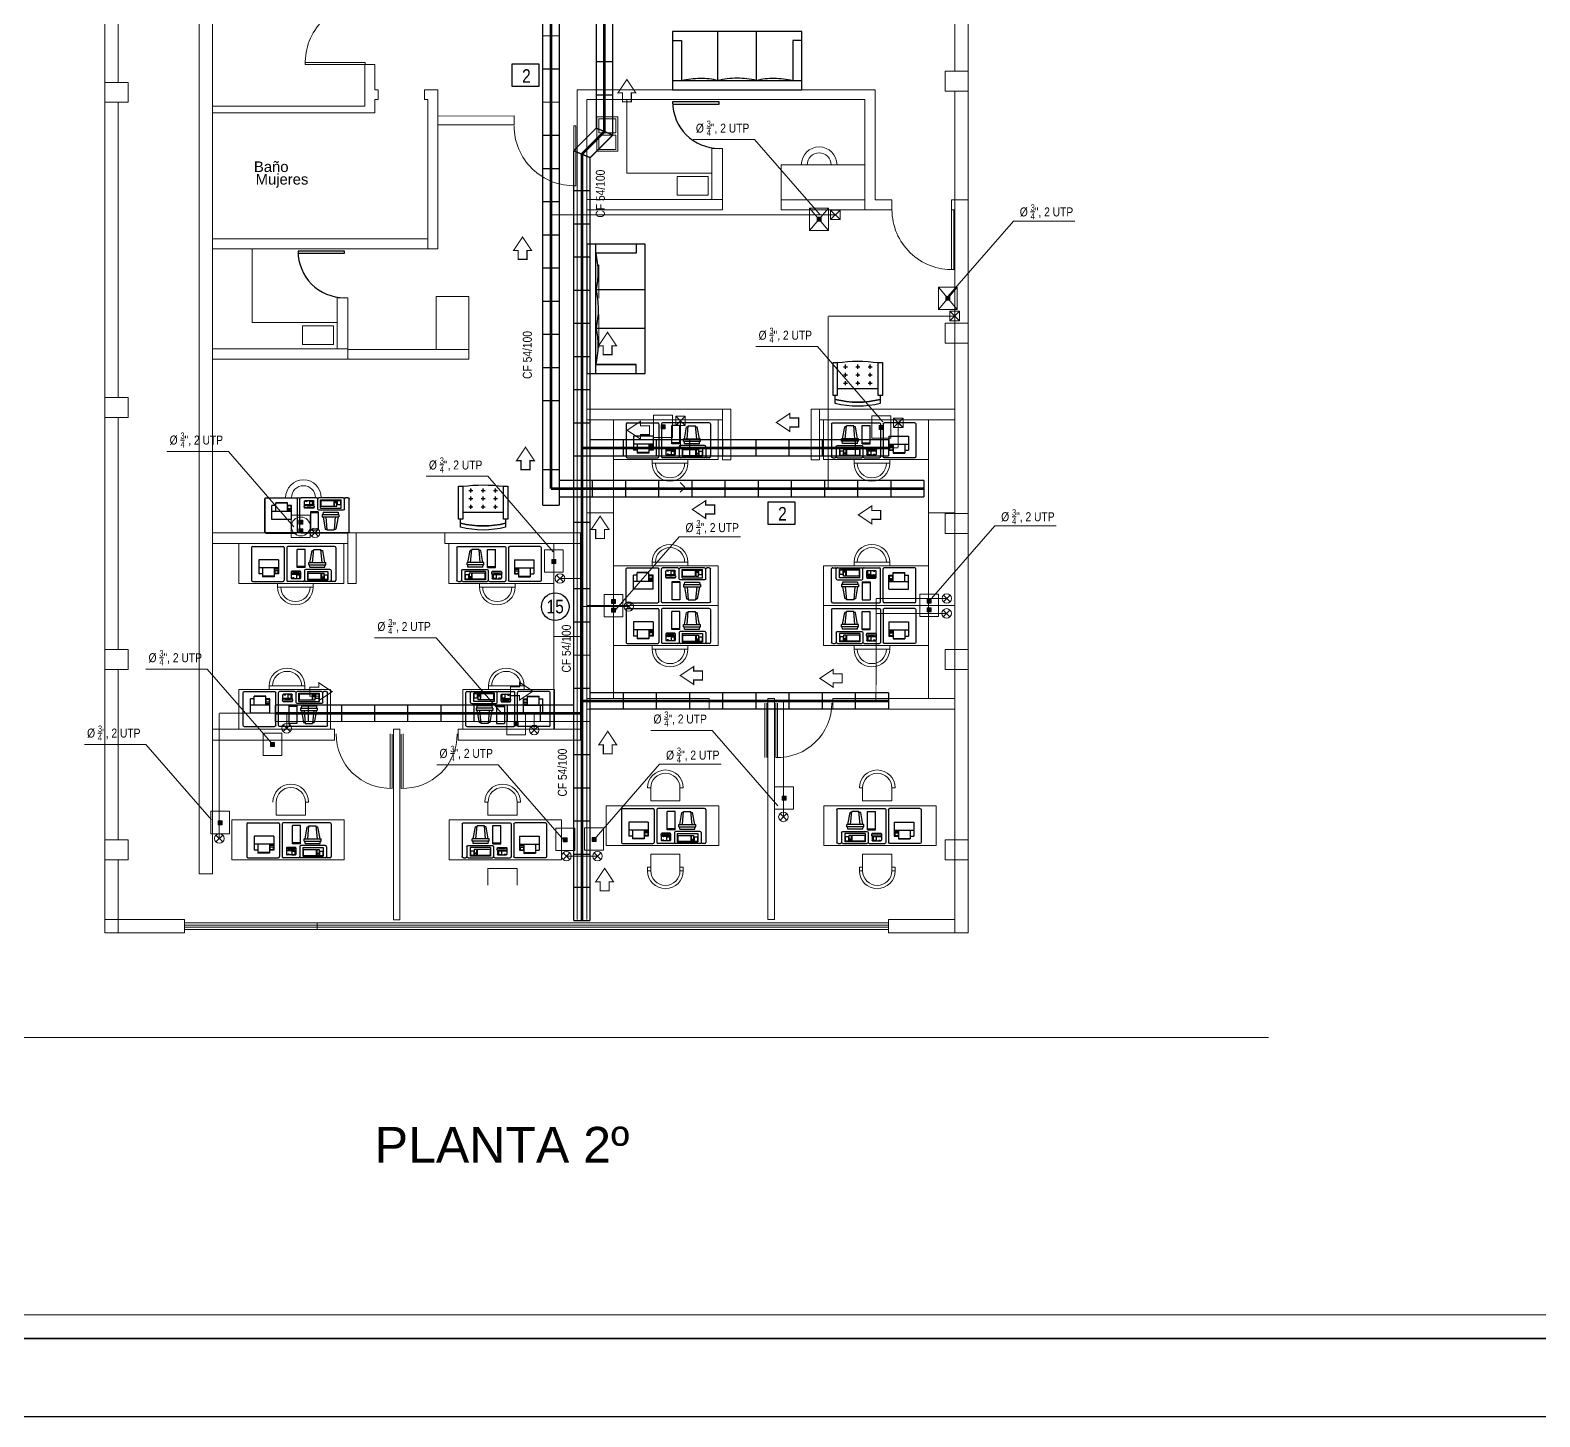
# Model space of a CAD drawing. Header units: millimetres. Extents: x 0 to 99.3, y 0 to 70.2.
# Drawn here: x 33.04 to 55.81, y 0 to 20.9 of the extents above; entities that cross this region are included whole.
import ezdxf

# ---------------------------------------------------------------- set-up
doc = ezdxf.new("R2010")
doc.units = ezdxf.units.MM
doc.linetypes.add('DASHED', pattern=[0.75, 0.5, -0.25])
doc.linetypes.add('DOT2', pattern=[0.125, 0, -0.125])
for name, color, linetype, lineweight in [('1_MARCO', 7, 'Continuous', 35), ('1_ROTULO', 102, 'Continuous', 15), ('ARQUITECTÓNICO', 152, 'Continuous', 0), ('INST. VOZ Y DATOS', 40, 'Continuous', 0), ('TEXTOS INST. VOZ Y DATOS', 1, 'Continuous', 0)]:
    doc.layers.add(name, color=color, linetype=linetype, lineweight=lineweight)
for name, color, linetype in [('_AR_Membrete', 7, 'Continuous'), ('A-FURN-1', 7, 'Continuous'), ('A-GLAZ-1', 7, 'Continuous'), ('MOVABLE_FURNISHINGS', 7, 'Continuous'), ('Muebles', 2, 'Continuous'), ('TRACO01', 7, 'Continuous'), ('TRACO02', 255, 'Continuous')]:
    doc.layers.add(name, color=color, linetype=linetype)
doc.styles.add('75', font='ARIALN.TTF', dxfattribs={"height": 0.135})
doc.styles.add('PANROMAN', font='arial.ttf', dxfattribs={"height": 0.4})

# ---------------------------------------------------------------- blocks, each defined once
blk = doc.blocks.new('FIXT-SOFA3672')
at = {"layer": 'A-FURN-1'}
for p, q in [((35.919106, 36.03653), (-35.919106, 36.03653)), ((-35.919106, 36.03653), (-35.919106, 0.010204)), ((35.919106, 0.010204), (35.919106, 36.03653)), ((-35.896767, 30.508681), (35.914639, 30.508681)), ((-31.016712, 5.575283), (-31.016712, 30.508681)), ((-10.734035, 30.318065), (-10.734035, -0.180412)), ((10.734035, 30.318065), (10.734035, -0.180412)), ((31.016712, 5.575283), (31.016712, 30.508681)), ((-35.919106, 0.010204), (35.919106, 0.010204)), ((-35.896767, 5.575283), (-31.016712, 5.575283)), ((35.896767, 5.575283), (31.016712, 5.575283))]:
    blk.add_line(p, q, dxfattribs=at)
for centre, radius, start, end in [((-20.12418, 71.160164), 42.085514, 255, 269.461553), ((-20.176819, 65.559021), 36.484119, 269.461552, 284.999998), ((-0.096013, 70.019703), 41.102158, 255, 270.121624), ((-0.098873, 71.366776), 42.449238, 270.121624, 285.000001), ((20.176819, 65.559021), 36.484119, 255.000002, 270.538448), ((20.12418, 71.160164), 42.085514, 270.538447, 285)]:
    blk.add_arc(centre, radius, start, end, dxfattribs=at)
blk = doc.blocks.new('A$C08AE17E7')
at = {"layer": 'A-GLAZ-1', "color": 0}
for p, q in [((4.39, 4.39), (0, 4.39)), ((4.39, 4.18), (4.39, 4.39)), ((0, 4.18), (4.39, 4.18))]:
    blk.add_line(p, q, dxfattribs=at)
blk.add_arc((4.39, 4.39), 4.39, 180, 270, dxfattribs=at)
blk = doc.blocks.new('A$C12894DB4')
at = {"layer": 'TRACO01', "color": 0}
for p, q in [((9.71, 2.26), (4.71, 2.26)), ((9.91, 5.66), (9.91, 5.26)), ((11.31, 5.66), (9.91, 5.66)), ((11.31, 5.46), (9.91, 5.46)), ((11.31, 5.26), (9.91, 5.26)), ((11.31, 4.66), (9.91, 4.66)), ((9.91, 4.66), (9.91, 3.46)), ((11.31, 3.46), (9.91, 3.46)), ((11.31, 5.66), (11.31, 5.26)), ((11.31, 4.66), (11.31, 3.46)), ((17.03, 4.24), (17.03, 4.14)), ((17.03, 3.36), (17.03, 1.44)), ((20.83, 4.44), (17.23, 4.44)), ((20.83, 3.04), (17.23, 3.04)), ((20.83, 1.24), (17.23, 1.24)), ((17.53, 1.57), (17.53, 1.37)), ((18.13, 1.57), (17.53, 1.57)), ((18.13, 1.37), (17.53, 1.37)), ((18.13, 1.57), (18.13, 1.37)), ((18.23, 4.2), (18.23, 4.05)), ((18.23, 3.43), (18.23, 3.28)), ((19.33, 2.91), (19.33, 1.37)), ((19.33, 2.91), (20.53, 2.91)), ((19.33, 1.37), (20.53, 1.37)), ((19.83, 4.2), (19.83, 4.05)), ((19.83, 3.43), (19.83, 3.28)), ((20.53, 2.91), (20.53, 1.37)), ((21.03, 4.24), (21.03, 4.13)), ((21.03, 3.36), (21.03, 1.44)), ((24.13, 3.58), (29.73, 3.58)), ((24.13, 3.58), (24.13, 1.08)), ((24.13, 1.08), (29.73, 1.08)), ((29.73, 3.58), (29.73, 1.08)), ((29.93, 3.58), (29.93, 1.98)), ((29.93, 3.58), (30.93, 3.58)), ((29.93, 1.98), (30.93, 1.98)), ((29.93, 1.68), (29.93, 1.08)), ((29.93, 1.68), (30.93, 1.68)), ((29.93, 1.08), (30.93, 1.08)), ((30.93, 3.58), (30.93, 1.98)), ((30.93, 1.68), (30.93, 1.08)), ((31.13, 2.88), (31.13, 1.08)), ((31.13, 2.88), (32.53, 2.88)), ((31.13, 1.08), (32.53, 1.08)), ((32.53, 2.88), (32.53, 1.08))]:
    blk.add_line(p, q, dxfattribs=at)
for centre, radius, start, end in [((18.18, 3.74), 1.25, 166.08253, 180), ((18.18, 3.74), 1.25, 180, 191.29578), ((17.19, 3.54), 0.24, 191.29578, 283.36172), ((17.16, 3.98), 0.2, 70.24894, 166.42453), ((17.23, 4.24), 0.2, 90, 180), ((17.23, 2.84), 0.2, 90, 180), ((17.23, 1.44), 0.2, 180, 270), ((18.07, 7.64), 3.57, 256.10316, 263.83247), ((18.07, -0.17), 3.57, 96.16753, 103.89684), ((16.93, 3.52), 0.369, 323.59579, 323.72724), ((18.64, 12.93), 8.89, 263.83247, 267.43712), ((18.64, -5.45), 8.89, 92.56288, 96.16753), ((17.99, 4.2), 0.24, 0, 90), ((17.99, 3.28), 0.24, 270, 0), ((19.03, 21.61), 17.58, 267.43712, 270), ((19.03, -14.14), 17.58, 90, 92.56288), ((19.03, 21.61), 17.58, 270, 272.56288), ((19.03, -14.14), 17.58, 87.43712, 90), ((19.42, 12.93), 8.89, 272.56288, 276.16753), ((19.42, -5.45), 8.89, 83.83247, 87.43712), ((20.07, 4.2), 0.24, 90, 180), ((20.07, 3.28), 0.24, 180, 270), ((19.99, 7.64), 3.57, 276.16753, 283.89684), ((19.99, -0.17), 3.57, 76.63828, 83.83247), ((20.87, 3.54), 0.24, 256.63828, 358.42967), ((20.83, 4.24), 0.2, 0, 90), ((20.83, 2.84), 0.2, 0, 90), ((20.83, 1.44), 0.2, 270, 0), ((20.9, 3.98), 0.2, 9.53518, 104.65023), ((20.4, 3.82), 0.72, 9.40761, 17.80241), ((19.88, 3.74), 1.25, 0, 9.40761), ((19.88, 3.74), 1.25, 350.59239, 360)]:
    blk.add_arc(centre, radius, start, end, dxfattribs=at)
at = {"layer": 'TRACO02', "color": 0}
for p, q in [((0, 14.54), (0, 0.54)), ((0.5, 15.04), (13.5, 15.04)), ((14, 14.54), (14, 0.54)), ((15.1, 14.54), (15.1, 0.54)), ((35.6, 15.04), (15.6, 15.04)), ((19.55, 6), (19.55, 13.8)), ((22.95, 13.8), (19.55, 13.8)), ((22.95, 6), (22.95, 13.8)), ((24.99, 8.15), (25.9, 13.35)), ((25.9, 13.35), (26.59, 13.35)), ((26.13, 8.15), (26.62, 13.75)), ((26.62, 13.75), (29.75, 13.75)), ((30.24, 8.15), (29.75, 13.75)), ((29.79, 13.35), (30.47, 13.35)), ((31.39, 8.15), (30.47, 13.35)), ((36.1, 14.54), (36.1, 0.54)), ((11.51, 9.26), (3.11, 9.26)), ((3.11, 9.26), (3.11, 3.26)), ((11.51, 9.26), (11.51, 3.26)), ((24.59, 8.15), (31.79, 8.15)), ((24.59, 7.15), (24.59, 8.15)), ((24.59, 7.15), (31.79, 7.15)), ((24.98, 6.15), (24.89, 7.15)), ((31.4, 6.15), (31.49, 7.15)), ((31.79, 7.15), (31.79, 8.15)), ((0.5, 0.04), (13.5, 0.04)), ((11.51, 5.86), (3.11, 5.86)), ((4.71, 3.26), (3.11, 3.26)), ((4.71, 5.86), (4.71, 2.06)), ((9.71, 2.06), (4.71, 2.06)), ((9.71, 5.86), (9.71, 2.06)), ((11.51, 3.26), (9.71, 3.26)), ((22.2, 0.04), (15.6, 0.04)), ((22.95, 6.4), (19.55, 6.4)), ((22.95, 6), (19.55, 6)), ((22.7, 4.74), (22.7, 0.54)), ((33.6, 5.24), (23.2, 5.24)), ((33.6, 0.04), (23.2, 0.04)), ((23.93, 4.38), (32.73, 4.38)), ((23.93, 4.38), (23.93, 0.78)), ((23.93, 0.78), (32.73, 0.78)), ((24.98, 6.15), (31.4, 6.15)), ((32.73, 4.38), (32.73, 0.78)), ((34.1, 4.74), (34.1, 0.54)), ((35.6, 0.04), (34.6, 0.04))]:
    blk.add_line(p, q, dxfattribs=at)
for centre, radius, start, end in [((0.5, 14.54), 0.5, 90, 180), ((13.5, 14.54), 0.5, 0, 90), ((15.6, 14.54), 0.5, 90, 180), ((35.6, 14.54), 0.5, 0, 90), ((0.5, 0.54), 0.5, 180, 270), ((13.5, 0.54), 0.5, 270, 0), ((15.6, 0.54), 0.5, 180, 270), ((22.2, 0.54), 0.5, 270, 0), ((23.2, 4.74), 0.5, 90, 180), ((23.2, 0.54), 0.5, 180, 270), ((27.71, -4.98), 5.57, 115.67434, 116.56505), ((29.09, -4.98), 5.57, 63.43495, 64.32566), ((33.6, 4.74), 0.5, 0, 90), ((33.6, 0.54), 0.5, 270, 0), ((34.6, 0.54), 0.5, 180, 270), ((35.6, 0.54), 0.5, 270, 0)]:
    blk.add_arc(centre, radius, start, end, dxfattribs=at)
blk = doc.blocks.new('Sillon_2')
at = {"layer": 'MOVABLE_FURNISHINGS', "color": 7, "linetype": 'Continuous'}
for points in [[(0, 0), (0.075, 0), (0.075, 0.6), (0, 0.6)], [(0.825, 0), (0.9, 0), (0.9, 0.6), (0.825, 0.6)]]:
    blk.add_lwpolyline(points, close=True, dxfattribs=at)
for points in [[(0.0375, 0.75), (0.0375, 0.675, -0.1212121), (0.8625, 0.675), (0.8625, 0.75, 0.1212121)], [(0.2125, 0.375, -1), (0.2375, 0.375, -1)], [(0.4375, 0.375, -1), (0.4625, 0.375, -1)], [(0.6625, 0.375, -1), (0.6875, 0.375, -1)], [(0.2125, 0.225, -1), (0.2375, 0.225, -1)], [(0.2125, 0.075, -1), (0.2375, 0.075, -1)], [(0.4375, 0.225, -1), (0.4625, 0.225, -1)], [(0.4375, 0.075, -1), (0.4625, 0.075, -1)], [(0.6625, 0.225, -1), (0.6875, 0.225, -1)], [(0.6625, 0.075, -1), (0.6875, 0.075, -1)]]:
    blk.add_lwpolyline(points, format="xyb", close=True, dxfattribs=at)
for points in [[(0.8625, 0.6), (0.8625, 0.675, 0.1212121), (0.0375, 0.675), (0.0375, 0.6)], [(0.0375, 0), (0.075, 0, 0.0666667), (0.825, 0), (0.8625, 0)]]:
    blk.add_lwpolyline(points, format="xyb", dxfattribs=at)
for points in [[(0.075, 0.475), (0.825, 0.475)], [(0.1875, 0.375), (0.2125, 0.375)], [(0.225, 0.4125), (0.225, 0.3875)], [(0.225, 0.3625), (0.225, 0.3375)], [(0.2375, 0.375), (0.2625, 0.375)], [(0.4125, 0.375), (0.4375, 0.375)], [(0.45, 0.4125), (0.45, 0.3875)], [(0.45, 0.3625), (0.45, 0.3375)], [(0.4625, 0.375), (0.4875, 0.375)], [(0.6375, 0.375), (0.6625, 0.375)], [(0.675, 0.4125), (0.675, 0.3875)], [(0.675, 0.3625), (0.675, 0.3375)], [(0.6875, 0.375), (0.7125, 0.375)], [(0.1875, 0.225), (0.2125, 0.225)], [(0.1875, 0.075), (0.2125, 0.075)], [(0.225, 0.2625), (0.225, 0.2375)], [(0.225, 0.2125), (0.225, 0.1875)], [(0.225, 0.1125), (0.225, 0.0875)], [(0.225, 0.0625), (0.225, 0.0375)], [(0.2375, 0.225), (0.2625, 0.225)], [(0.2375, 0.075), (0.2625, 0.075)], [(0.4125, 0.225), (0.4375, 0.225)], [(0.4125, 0.075), (0.4375, 0.075)], [(0.45, 0.2625), (0.45, 0.2375)], [(0.45, 0.2125), (0.45, 0.1875)], [(0.45, 0.1125), (0.45, 0.0875)], [(0.45, 0.0625), (0.45, 0.0375)], [(0.4625, 0.225), (0.4875, 0.225)], [(0.4625, 0.075), (0.4875, 0.075)], [(0.6375, 0.225), (0.6625, 0.225)], [(0.6375, 0.075), (0.6625, 0.075)], [(0.675, 0.2625), (0.675, 0.2375)], [(0.675, 0.2125), (0.675, 0.1875)], [(0.675, 0.1125), (0.675, 0.0875)], [(0.675, 0.0625), (0.675, 0.0375)], [(0.6875, 0.225), (0.7125, 0.225)], [(0.6875, 0.075), (0.7125, 0.075)]]:
    blk.add_lwpolyline(points, dxfattribs=at)
blk = doc.blocks.new('A$C1BEB1155')
at = {"layer": 'INST. VOZ Y DATOS', "color": 6}
for points in [[(0, 0.144), (0.144, 0)], [(0, 0), (0.144, 0.144)]]:
    blk.add_lwpolyline(points, dxfattribs=at)
blk.add_lwpolyline([(0.144, 0.144), (0, 0.144), (0, 0), (0.144, 0)], close=True, dxfattribs=at)

msp = doc.modelspace()

# ---------------------------------------------------------------- hatches: boundary and pattern name
at = {"layer": 'INST. VOZ Y DATOS'}
for points in [[(44.91, 18.082), (44.97, 18.082), (44.97, 18.022), (44.91, 18.022)], [(46.853, 16.89), (46.913, 16.89), (46.913, 16.83), (46.853, 16.83)], [(42.558, 14.952), (42.618, 14.952), (42.618, 14.891), (42.558, 14.891)], [(45.849, 14.944), (45.909, 14.944), (45.909, 14.884), (45.849, 14.884)], [(37.093, 13.516), (37.154, 13.516), (37.154, 13.456), (37.093, 13.456)], [(37.093, 13.387), (37.154, 13.387), (37.154, 13.327), (37.093, 13.327)], [(40.91, 12.923), (40.971, 12.923), (40.971, 12.862), (40.91, 12.862)], [(41.81, 12.32), (41.87, 12.32), (41.87, 12.26), (41.81, 12.26)], [(46.572, 12.325), (46.632, 12.325), (46.632, 12.265), (46.572, 12.265)], [(41.81, 12.191), (41.87, 12.191), (41.87, 12.131), (41.81, 12.131)], [(46.572, 12.196), (46.632, 12.196), (46.632, 12.135), (46.572, 12.135)], [(40.342, 10.474), (40.402, 10.474), (40.402, 10.413), (40.342, 10.413)], [(36.667, 10.161), (36.727, 10.161), (36.727, 10.101), (36.667, 10.101)], [(44.383, 9.352), (44.443, 9.352), (44.443, 9.292), (44.383, 9.292)], [(35.879, 8.982), (35.939, 8.982), (35.939, 8.921), (35.879, 8.921)], [(41.083, 8.725), (41.143, 8.725), (41.143, 8.665), (41.083, 8.665)], [(41.517, 8.732), (41.578, 8.732), (41.578, 8.671), (41.517, 8.671)]]:
    msp.add_hatch(color=256, dxfattribs=at).paths.add_polyline_path(points)

# ---------------------------------------------------------------- linework, layer by layer
at = {"layer": '1_MARCO', "color": 7}
msp.add_lwpolyline([(1.182, 1.182), (87.504, 1.182), (87.504, 69.057), (1.182, 69.057)], close=True, dxfattribs=at)
at = {"layer": '1_ROTULO', "color": 7}
msp.add_lwpolyline([(1.539, 1.539), (87.147, 1.539), (87.147, 68.7), (1.539, 68.7)], close=True, dxfattribs=at)
at = {"layer": '_AR_Membrete'}
msp.add_lwpolyline([(0, 70.239), (99.329, 70.239), (99.329, 0), (0, 0)], close=True, dxfattribs=at)
at = {"layer": 'ARQUITECTÓNICO'}
for p, q in [((35.59, 8.187), (35.59, 26.039)), ((35.79, 26.159), (35.79, 8.187)), ((46.99, 24.935), (46.99, 20.285)), ((44.679, 20.883), (42.732, 20.883)), ((43.415, 20.144), (43.415, 20.888)), ((43.996, 20.144), (43.996, 20.888)), ((44.546, 20.748), (44.546, 20.139)), ((44.679, 20.005), (44.679, 20.883)), ((38.094, 20.385), (37.191, 20.385)), ((38.094, 20.416), (37.194, 20.416)), ((38.09, 20.385), (38.24, 20.385)), ((38.094, 20.385), (38.094, 20.416)), ((38.24, 19.855), (38.24, 19.655)), ((41.29, 19.855), (41.29, 20.005)), ((41.49, 20.005), (41.29, 20.005)), ((46.99, 19.985), (46.99, 16.485)), ((41.24, 19.46), (41.24, 18.56)), ((41.24, 19.46), (41.271, 19.46)), ((41.271, 19.46), (41.271, 18.557)), ((46.94, 18.195), (46.94, 17.295)), ((46.971, 18.192), (46.971, 17.292)), ((36.39, 16.498), (36.39, 17.605)), ((46.99, 16.185), (46.99, 13.615)), ((46.006, 14.373), (45.468, 14.373)), ((46.99, 13.315), (46.99, 11.565)), ((42.424, 12.882), (42.962, 12.882)), ((46.006, 12.882), (45.468, 12.882)), ((36.774, 12.508), (37.312, 12.508)), ((40.356, 12.508), (39.818, 12.508)), ((47.19, 7.295), (47.19, 12.115)), ((42.424, 11.573), (42.962, 11.573)), ((46.006, 11.573), (45.468, 11.573)), ((46.99, 11.265), (46.99, 8.695)), ((40.492, 11.017), (39.954, 11.017)), ((44.124, 10.758), (44.124, 9.94)), ((44.152, 10.755), (44.152, 9.938)), ((44.288, 10.755), (44.288, 9.938)), ((44.316, 10.758), (44.316, 9.94)), ((38.474, 10.293), (38.474, 9.475)), ((38.502, 10.29), (38.502, 9.473)), ((38.638, 10.29), (38.638, 9.473)), ((38.666, 10.293), (38.666, 9.475)), ((42.354, 9.481), (42.398, 9.481)), ((42.843, 9.481), (42.891, 9.481)), ((45.597, 9.481), (45.549, 9.481)), ((46.086, 9.481), (46.042, 9.481)), ((37.193, 9.266), (37.241, 9.266)), ((39.947, 9.266), (39.899, 9.266)), ((40.436, 9.266), (40.388, 9.266)), ((42.843, 8.23), (42.891, 8.23)), ((46.99, 8.395), (46.99, 7.295)), ((35.79, 8.187), (35.59, 8.187)), ((35.37, 7.495), (35.37, 7.295)), ((45.99, 7.495), (45.99, 7.295)), ((47.19, 7.295), (46.505, 7.295))]:
    msp.add_line(p, q, dxfattribs=at)
at = {"layer": 'ARQUITECTÓNICO', "linetype": 'Continuous', "ltscale": 0.03}
for p, q in [((38.09, 20.385), (38.09, 19.755)), ((38.29, 20.005), (38.24, 20.005)), ((38.29, 19.855), (38.24, 19.855)), ((38.29, 20.005), (38.29, 19.855)), ((38.99, 20.005), (38.99, 19.855)), ((39.19, 20.005), (38.99, 20.005)), ((39.04, 19.855), (38.99, 19.855)), ((39.04, 19.855), (39.04, 17.755)), ((39.19, 19.855), (39.19, 17.605)), ((41.29, 19.855), (41.29, 7.495)), ((41.44, 19.855), (41.44, 7.495)), ((45.787, 20.005), (41.49, 20.005)), ((45.633, 19.855), (41.49, 19.855)), ((38.09, 19.755), (35.79, 19.755)), ((38.24, 19.655), (35.79, 19.655)), ((46.04, 18.345), (45.787, 18.345)), ((46.04, 18.345), (46.04, 18.195)), ((46.94, 18.345), (46.94, 18.195)), ((47.19, 18.345), (46.94, 18.345)), ((46.04, 18.195), (45.633, 18.195)), ((46.99, 18.195), (46.94, 18.195)), ((46.99, 18.195), (46.99, 7.495)), ((36.89, 17.755), (35.79, 17.755)), ((39.14, 17.605), (35.79, 17.605)), ((39.19, 17.605), (35.79, 17.605)), ((39.04, 17.755), (36.89, 17.755))]:
    msp.add_line(p, q, dxfattribs=at)
at = {"layer": 'ARQUITECTÓNICO', "ltscale": 0.3}
for p, q in [((38.24, 20.005), (38.24, 20.385)), ((45.633, 19.855), (45.633, 18.195)), ((45.787, 20.005), (45.787, 18.345))]:
    msp.add_line(p, q, dxfattribs=at)
at = {"layer": 'ARQUITECTÓNICO', "color": 252}
for p, q in [((42.319, 17.674), (41.44, 17.674)), ((41.575, 15.728), (41.575, 17.674)), ((42.183, 17.541), (41.575, 17.541)), ((42.183, 17.674), (42.183, 17.541)), ((42.319, 15.727), (42.319, 17.674)), ((41.58, 16.992), (42.323, 16.992)), ((41.58, 16.41), (42.323, 16.41)), ((41.44, 15.727), (42.319, 15.727)), ((42.183, 15.86), (41.575, 15.86)), ((42.183, 15.728), (42.183, 15.86))]:
    msp.add_line(p, q, dxfattribs=at)
at = {"layer": 'ARQUITECTÓNICO', "color": 252, "linetype": 'DASHED'}
msp.add_line((41.619, 17.364), (41.619, 15.9), dxfattribs=at)
at = {"layer": 'ARQUITECTÓNICO', "color": 0}
for p, q in [((42.424, 14.373), (42.962, 14.373)), ((36.648, 11.017), (37.186, 11.017)), ((45.597, 8.23), (45.549, 8.23))]:
    msp.add_line(p, q, dxfattribs=at)
at = {"layer": 'ARQUITECTÓNICO', "color": 251, "true_color": 0x636466}
for p, q in [((35.37, 7.409), (37.37, 7.409)), ((35.37, 7.379), (37.37, 7.379)), ((37.37, 7.409), (45.99, 7.409)), ((37.37, 7.379), (45.99, 7.379))]:
    msp.add_line(p, q, dxfattribs=at)
at = {"layer": 'ARQUITECTÓNICO', "color": 4, "ltscale": 10}
msp.add_line((51.719, 5.72), (32.245, 5.72), dxfattribs=at)
at = {"layer": 'ARQUITECTÓNICO'}
for points in [[(34.17, 20.115), (34.17, 32.635)], [(47.19, 12.115), (47.19, 24.735)], [(34.37, 20.115), (34.37, 21.215)], [(47.19, 20.285), (46.84, 20.285), (46.84, 19.985)], [(34.17, 7.295), (34.17, 19.815)], [(34.37, 15.365), (34.37, 19.815)], [(42.04, 18.748), (42.04, 19.855), (41.44, 19.855), (41.44, 18.348), (42.04, 18.348)], [(42.04, 18.348), (43.323, 18.348), (43.323, 18.748), (42.04, 18.748)], [(36.39, 16.098), (37.673, 16.098), (37.673, 16.498), (36.39, 16.498)], [(47.19, 16.485), (46.84, 16.485), (46.84, 16.185), (47.19, 16.185)], [(34.37, 11.565), (34.37, 15.065)], [(42.845, 13.94), (42.916, 14.011), (42.845, 14.082)], [(47.19, 13.615), (46.84, 13.615), (46.84, 13.315)], [(47.19, 11.565), (46.84, 11.565), (46.84, 11.265), (47.19, 11.265)], [(34.37, 8.695), (34.37, 11.265)], [(42.843, 9.481), (42.843, 9.284), (42.402, 9.284), (42.402, 9.481), (42.402, 9.481)], [(45.597, 9.481), (45.597, 9.284), (46.038, 9.284), (46.038, 9.481), (46.038, 9.481)], [(37.193, 9.266), (37.193, 9.07), (36.752, 9.07), (36.752, 9.266), (36.752, 9.266)], [(39.947, 9.266), (39.947, 9.07), (40.388, 9.07), (40.388, 9.266), (40.388, 9.266)], [(47.19, 8.695), (46.84, 8.695), (46.84, 8.395)], [(42.402, 8.23), (42.402, 8.23), (42.402, 8.48), (42.843, 8.48), (42.843, 8.23)], [(46.038, 8.23), (46.038, 8.23), (46.038, 8.48), (45.597, 8.48), (45.597, 8.23)], [(34.37, 7.295), (34.37, 8.395)], [(40.388, 8.015), (40.388, 8.015), (40.388, 8.266), (39.947, 8.266), (39.947, 8.015)], [(42.402, 8.23), (42.354, 8.23), (42.354, 8.284), (42.402, 8.284)], [(42.843, 8.284), (42.891, 8.284), (42.891, 8.23), (42.843, 8.23)], [(46.038, 8.23), (46.086, 8.23), (46.086, 8.284), (46.038, 8.284)], [(35.37, 7.295), (34.17, 7.295), (34.17, 7.495), (35.37, 7.495)], [(45.99, 7.495), (46.99, 7.495), (46.99, 7.295), (45.99, 7.295)]]:
    msp.add_lwpolyline(points, dxfattribs=at)
for points in [[(46.84, 19.985), (47.19, 19.985), (47.19, 20.285), (46.84, 20.285)], [(34.17, 19.815), (34.52, 19.815), (34.52, 20.115), (34.17, 20.115)], [(39.04, 17.605), (39.19, 17.605), (39.19, 19.855), (39.19, 19.855), (39.19, 20.005), (38.99, 20.005), (38.99, 19.855), (39.04, 19.855), (39.04, 17.605)], [(39.19, 19.474), (40.34, 19.474), (40.34, 19.61), (39.19, 19.608)], [(41.591, 19.076), (41.904, 19.076), (41.904, 19.596), (41.591, 19.596)], [(41.619, 19.106), (41.875, 19.106), (41.875, 19.319), (41.619, 19.319)], [(43.484, 18.348), (43.323, 18.348), (43.323, 19.12), (43.484, 19.12)], [(42.798, 18.416), (43.266, 18.416), (43.266, 18.695), (42.798, 18.695)], [(44.367, 18.345), (45.633, 18.347), (45.633, 18.87), (44.368, 18.87)], [(43.484, 18.195), (41.44, 18.195), (41.44, 18.348), (43.484, 18.348)], [(44.367, 18.195), (45.633, 18.195), (45.633, 18.345), (44.367, 18.345)], [(37.834, 16.098), (37.673, 16.098), (37.673, 16.87), (37.834, 16.87)], [(39.659, 16.088), (39.165, 16.088), (39.165, 16.89), (39.659, 16.89)], [(37.148, 16.166), (37.616, 16.166), (37.616, 16.445), (37.148, 16.445)], [(46.84, 16.185), (47.19, 16.185), (47.19, 16.485), (46.84, 16.485)], [(37.834, 15.945), (35.79, 15.945), (35.79, 16.098), (37.834, 16.098)], [(37.834, 15.945), (39.659, 15.945), (39.659, 16.088), (37.834, 16.088)], [(34.17, 15.065), (34.52, 15.065), (34.52, 15.365), (34.17, 15.365)], [(41.44, 13.628), (41.84, 13.628), (41.84, 15.028), (41.44, 15.028)], [(44.947, 15.188), (44.82, 15.188), (44.82, 14.424), (44.947, 14.424)], [(46.99, 15.188), (44.947, 15.188), (44.947, 15.028), (46.99, 15.028)], [(46.59, 14.428), (45.009, 14.428), (45.009, 15.028), (46.59, 15.028)], [(46.99, 13.628), (46.59, 13.628), (46.59, 15.028), (46.99, 15.028)], [(46.006, 14.428), (45.468, 14.428), (45.468, 14.373), (46.006, 14.373)], [(36.585, 13.328), (37.855, 13.328), (37.855, 13.852), (36.585, 13.852)], [(41.44, 13.628), (41.84, 13.628), (41.84, 12.228), (41.44, 12.228)], [(46.99, 13.628), (46.59, 13.628), (46.59, 12.228), (46.99, 12.228)], [(46.84, 13.315), (47.19, 13.315), (47.19, 13.615), (46.84, 13.615)], [(35.79, 13.323), (37.834, 13.323), (37.834, 13.163), (35.79, 13.163)], [(37.834, 13.323), (37.96, 13.323), (37.96, 12.559), (37.834, 12.559)], [(41.34, 13.323), (39.297, 13.323), (39.297, 13.163), (41.34, 13.163)], [(36.19, 12.563), (37.771, 12.563), (37.771, 13.163), (36.19, 13.163)], [(40.94, 12.563), (39.359, 12.563), (39.359, 13.163), (40.94, 13.163)], [(41.34, 11.763), (40.94, 11.763), (40.94, 13.163), (41.34, 13.163)], [(41.84, 12.828), (43.421, 12.828), (43.421, 12.228), (41.84, 12.228)], [(42.425, 12.828), (42.962, 12.828), (42.962, 12.882), (42.425, 12.882)], [(42.513, 12.882), (42.874, 12.882), (42.874, 12.882), (42.513, 12.882)], [(46.59, 12.828), (45.009, 12.828), (45.009, 12.228), (46.59, 12.228)], [(46.006, 12.828), (45.468, 12.828), (45.468, 12.882), (46.006, 12.882)], [(45.918, 12.882), (45.556, 12.882), (45.556, 12.882), (45.918, 12.882)], [(36.775, 12.563), (37.312, 12.563), (37.312, 12.508), (36.775, 12.508)], [(40.356, 12.563), (39.818, 12.563), (39.818, 12.508), (40.356, 12.508)], [(36.863, 12.508), (37.224, 12.508), (37.224, 12.508), (36.863, 12.508)], [(40.268, 12.508), (39.906, 12.508), (39.906, 12.508), (40.268, 12.508)], [(41.44, 10.828), (41.84, 10.828), (41.84, 12.228), (41.44, 12.228)], [(41.84, 11.628), (43.421, 11.628), (43.421, 12.228), (41.84, 12.228)], [(46.59, 11.628), (45.009, 11.628), (45.009, 12.228), (46.59, 12.228)], [(46.99, 10.828), (46.59, 10.828), (46.59, 12.228), (46.99, 12.228)], [(41.34, 11.763), (40.94, 11.763), (40.94, 10.363), (41.34, 10.363)], [(42.425, 11.628), (42.962, 11.628), (42.962, 11.573), (42.425, 11.573)], [(46.006, 11.628), (45.468, 11.628), (45.468, 11.573), (46.006, 11.573)], [(34.17, 11.265), (34.52, 11.265), (34.52, 11.565), (34.17, 11.565)], [(42.513, 11.573), (42.874, 11.573), (42.874, 11.573), (42.513, 11.573)], [(45.918, 11.573), (45.556, 11.573), (45.556, 11.573), (45.918, 11.573)], [(46.84, 11.265), (47.19, 11.265), (47.19, 11.565), (46.84, 11.565)], [(36.19, 10.963), (37.571, 10.963), (37.571, 10.363), (36.19, 10.363)], [(40.95, 10.963), (39.569, 10.963), (39.569, 10.363), (40.95, 10.363)], [(40.492, 10.963), (39.954, 10.963), (39.954, 11.017), (40.492, 11.017)], [(40.404, 11.017), (40.042, 11.017), (40.042, 11.017), (40.404, 11.017)], [(41.44, 10.828), (43.284, 10.828), (43.284, 10.667), (41.44, 10.667)], [(44.17, 7.495), (44.27, 7.495), (44.27, 10.828), (44.17, 10.828)], [(46.99, 10.828), (45.147, 10.828), (45.147, 10.667), (46.99, 10.667)], [(35.79, 10.363), (37.634, 10.363), (37.634, 10.202), (35.79, 10.202)], [(38.52, 7.493), (38.62, 7.493), (38.62, 10.363), (38.52, 10.363)], [(41.34, 10.363), (39.497, 10.363), (39.497, 10.202), (41.34, 10.202)], [(41.732, 8.612), (43.429, 8.612), (43.429, 9.212), (41.732, 9.212)], [(46.708, 8.612), (45.012, 8.612), (45.012, 9.212), (46.708, 9.212)], [(36.082, 8.397), (37.779, 8.397), (37.779, 8.997), (36.082, 8.997)], [(41.058, 8.397), (39.362, 8.397), (39.362, 8.997), (41.058, 8.997)], [(34.17, 8.395), (34.52, 8.395), (34.52, 8.695), (34.17, 8.695)], [(46.84, 8.395), (47.19, 8.395), (47.19, 8.695), (46.84, 8.695)]]:
    msp.add_lwpolyline(points, close=True, dxfattribs=at)
at = {"layer": 'ARQUITECTÓNICO', "color": 0}
for points in [[(41.619, 19.567), (41.875, 19.567), (41.875, 19.354), (41.619, 19.354)], [(41.44, 15.188), (43.484, 15.188), (43.484, 15.028), (41.44, 15.028)], [(41.84, 14.428), (43.421, 14.428), (43.421, 15.028), (41.84, 15.028)], [(43.484, 15.188), (43.61, 15.188), (43.61, 14.424), (43.484, 14.424)], [(42.425, 14.428), (42.962, 14.428), (42.962, 14.373), (42.425, 14.373)], [(42.513, 14.373), (42.874, 14.373), (42.874, 14.373), (42.513, 14.373)], [(45.918, 14.373), (45.556, 14.373), (45.556, 14.373), (45.918, 14.373)], [(36.649, 10.963), (37.186, 10.963), (37.186, 11.017), (36.649, 11.017)], [(36.737, 11.017), (37.098, 11.017), (37.098, 11.017), (36.737, 11.017)]]:
    msp.add_lwpolyline(points, close=True, dxfattribs=at)
msp.add_lwpolyline([(45.597, 8.284), (45.549, 8.284), (45.549, 8.23), (45.597, 8.23)], dxfattribs=at)
at = {"layer": 'ARQUITECTÓNICO', "color": 251, "true_color": 0x636466}
msp.add_lwpolyline([(35.37, 7.444), (37.37, 7.444), (37.37, 7.344), (35.37, 7.344)], close=True, dxfattribs=at)
msp.add_lwpolyline([(45.99, 7.344), (37.37, 7.344), (37.37, 7.444), (45.99, 7.444)], dxfattribs=at)
at = {"layer": 'ARQUITECTÓNICO', "ltscale": 0.03}
for centre, radius, start, end in [((38.096, 20.411), 0.905, 90.1456, 181.6413), ((41.245, 19.462), 0.905, 180.1456, 271.6413), ((46.945, 18.197), 0.905, 180.1456, 271.6413), ((44.311, 10.76), 0.823, 268.3587, 359.8544), ((38.479, 10.295), 0.823, 180.1456, 271.6413), ((38.661, 10.295), 0.823, 268.3587, 359.8544)]:
    msp.add_arc(centre, radius, start, end, dxfattribs=at)
at = {"layer": 'ARQUITECTÓNICO'}
for centre, radius, start, end in [((44.942, 18.873), 0.269, 0, 180), ((44.942, 18.873), 0.181, 0, 180), ((42.693, 14.373), 0.269, 180, 0), ((42.693, 14.373), 0.22, 180, 360), ((45.737, 14.373), 0.269, 180, 0), ((45.737, 14.373), 0.22, 180, 360), ((37.164, 13.855), 0.269, 0, 180), ((37.164, 13.855), 0.181, 0, 180), ((42.693, 12.882), 0.269, 0, 180), ((42.693, 12.882), 0.22, 0, 180), ((45.737, 12.882), 0.269, 0, 180), ((45.737, 12.882), 0.22, 0, 180), ((37.043, 12.508), 0.269, 180, 0), ((37.043, 12.508), 0.22, 180, 360), ((40.087, 12.508), 0.269, 180, 0), ((40.087, 12.508), 0.22, 180, 360), ((42.693, 11.573), 0.269, 180, 0), ((42.693, 11.573), 0.22, 180, 360), ((45.737, 11.573), 0.269, 180, 0), ((45.737, 11.573), 0.22, 180, 360), ((36.917, 11.017), 0.269, 0, 180), ((36.917, 11.017), 0.22, 0, 180), ((40.223, 11.017), 0.269, 0, 180), ((40.223, 11.017), 0.22, 0, 180), ((42.623, 9.481), 0.269, 0, 180), ((42.623, 9.481), 0.22, 0, 180), ((45.818, 9.481), 0.269, 0, 180), ((45.818, 9.481), 0.22, 0, 180), ((36.973, 9.266), 0.269, 0, 180), ((36.973, 9.266), 0.22, 0, 180), ((40.168, 9.266), 0.269, 0, 180), ((40.168, 9.266), 0.22, 0, 180), ((42.623, 8.23), 0.269, 180, 0), ((42.623, 8.23), 0.22, 180, 360), ((45.818, 8.23), 0.269, 180, 0), ((45.818, 8.23), 0.22, 180, 360)]:
    msp.add_arc(centre, radius, start, end, dxfattribs=at)
at = {"layer": 'ARQUITECTÓNICO', "color": 252}
for centre, major_axis, start_param, end_param in [((40.583, 17.246), (0, -1.141), 1.580194, 1.832596), ((40.72, 17.247), (0, 0.989), 4.45059, 4.721787), ((40.578, 16.698), (0, 1.15), -1.568674, -1.308997), ((40.611, 16.698), (0, -1.114), 1.308997, 1.572919), ((40.72, 16.154), (0, -0.989), 1.561399, 1.832596), ((40.583, 16.155), (0, 1.141), 4.45059, 4.702991)]:
    msp.add_ellipse(centre, major_axis=major_axis, ratio=0.9, start_param=start_param, end_param=end_param, dxfattribs=at)
at = {"layer": 'INST. VOZ Y DATOS', "const_width": 0.02}
for points in [[(41.579, 19.426), (41.579, 30.176)], [(41.829, 19.322), (41.829, 30.176)], [(41.829, 20.426), (41.579, 20.426)], [(41.829, 19.926), (41.579, 19.926)], [(41.579, 19.426), (41.238, 19.085)], [(41.829, 19.322), (41.579, 19.426)], [(41.829, 19.322), (41.488, 18.981)], [(41.238, 7.481), (41.238, 19.085)], [(41.488, 18.981), (41.238, 19.085)], [(41.488, 7.481), (41.488, 18.981)], [(41.488, 18.481), (41.238, 18.481)], [(41.488, 17.981), (41.238, 17.981)], [(41.488, 17.481), (41.238, 17.481)], [(41.488, 16.981), (41.238, 16.981)], [(41.488, 16.481), (41.238, 16.481)], [(41.488, 15.981), (41.238, 15.981)], [(41.488, 15.481), (41.238, 15.481)], [(41.488, 14.981), (41.238, 14.981)], [(41.488, 14.731), (45.988, 14.731)], [(41.988, 14.481), (41.988, 14.731)], [(42.488, 14.481), (42.488, 14.731)], [(42.988, 14.481), (42.988, 14.731)], [(43.488, 14.481), (43.488, 14.731)], [(43.988, 14.481), (43.988, 14.731)], [(44.488, 14.481), (44.488, 14.731)], [(44.988, 14.481), (44.988, 14.731)], [(45.488, 14.481), (45.488, 14.731)], [(45.988, 14.481), (45.988, 14.731)], [(41.488, 14.481), (41.238, 14.481)], [(41.488, 14.481), (45.988, 14.481)], [(41.023, 14.115), (46.523, 14.115)], [(41.488, 13.981), (41.238, 13.981)], [(41.488, 13.481), (41.238, 13.481)], [(41.488, 12.481), (41.238, 12.481)], [(41.488, 11.981), (41.238, 11.981)], [(41.488, 11.481), (41.238, 11.481)], [(41.488, 10.981), (41.238, 10.981)], [(41.238, 10.731), (36.738, 10.731)], [(36.738, 10.731), (36.738, 10.481)], [(37.238, 10.731), (37.238, 10.481)], [(37.738, 10.731), (37.738, 10.481)], [(38.238, 10.731), (38.238, 10.481)], [(38.738, 10.731), (38.738, 10.481)], [(39.238, 10.731), (39.238, 10.481)], [(39.738, 10.731), (39.738, 10.481)], [(40.238, 10.731), (40.238, 10.481)], [(40.738, 10.731), (40.738, 10.481)], [(41.488, 10.917), (45.988, 10.917)], [(41.988, 10.667), (41.988, 10.917)], [(42.488, 10.667), (42.488, 10.917)], [(42.988, 10.667), (42.988, 10.917)], [(43.488, 10.667), (43.488, 10.917)], [(43.988, 10.667), (43.988, 10.917)], [(44.488, 10.667), (44.488, 10.917)], [(44.988, 10.667), (44.988, 10.917)], [(45.488, 10.667), (45.488, 10.917)], [(45.988, 10.667), (45.988, 10.917)], [(41.238, 10.481), (36.738, 10.481)], [(41.488, 10.481), (41.238, 10.481)], [(41.488, 10.667), (45.988, 10.667)], [(41.488, 9.981), (41.238, 9.981)], [(41.488, 9.481), (41.238, 9.481)], [(41.488, 8.981), (41.238, 8.981)], [(41.488, 8.481), (41.238, 8.481)], [(41.488, 7.981), (41.238, 7.981)], [(41.488, 7.481), (41.238, 7.481)]]:
    msp.add_lwpolyline(points, dxfattribs=at)
at = {"layer": 'INST. VOZ Y DATOS', "color": 6, "const_width": 0.04}
for points in [[(41.704, 19.374), (41.704, 30.051)], [(41.704, 19.374), (41.363, 19.033)], [(41.363, 7.481), (41.363, 19.033)], [(41.363, 14.606), (45.988, 14.606)], [(41.363, 10.792), (45.988, 10.792)], [(41.363, 10.606), (36.738, 10.606)]]:
    msp.add_lwpolyline(points, dxfattribs=at)
at = {"layer": 'INST. VOZ Y DATOS', "color": 20, "const_width": 0.02}
for points in [[(40.773, 15.067), (40.773, 23.317)], [(41.023, 15.317), (41.023, 23.317)], [(41.023, 20.817), (40.773, 20.817)], [(41.023, 20.317), (40.773, 20.317)], [(41.023, 19.817), (40.773, 19.817)], [(41.023, 19.317), (40.773, 19.317)], [(41.023, 18.817), (40.773, 18.817)], [(41.023, 18.317), (40.773, 18.317)], [(41.023, 17.817), (40.773, 17.817)], [(41.023, 17.317), (40.773, 17.317)], [(41.023, 16.817), (40.773, 16.817)], [(41.023, 16.317), (40.773, 16.317)], [(41.023, 15.817), (40.773, 15.817)], [(41.023, 15.317), (40.773, 15.317)], [(41.023, 13.742), (41.023, 15.317)], [(40.773, 13.742), (40.773, 15.067)], [(41.023, 14.279), (40.773, 14.279)], [(41.523, 14.115), (41.523, 13.865)], [(42.023, 14.115), (42.023, 13.865)], [(42.523, 14.115), (42.523, 13.865)], [(43.023, 14.115), (43.023, 13.865)], [(43.523, 14.115), (43.523, 13.865)], [(44.023, 14.115), (44.023, 13.865)], [(44.523, 14.115), (44.523, 13.865)], [(45.023, 14.115), (45.023, 13.865)], [(45.523, 14.115), (45.523, 13.865)], [(46.023, 14.115), (46.023, 13.865)], [(46.523, 14.115), (46.523, 13.865)], [(41.023, 13.742), (40.773, 13.742)], [(41.023, 13.865), (46.523, 13.865)]]:
    msp.add_lwpolyline(points, dxfattribs=at)
at = {"layer": 'INST. VOZ Y DATOS', "color": 104, "linetype": 'DOT2', "ltscale": 0.5, "const_width": 0.04}
for points in [[(40.898, 15.192), (40.898, 23.192)], [(40.898, 13.99), (40.898, 15.192)], [(40.898, 13.99), (46.523, 13.99)]]:
    msp.add_lwpolyline(points, dxfattribs=at)
at = {"layer": 'INST. VOZ Y DATOS'}
for points in [[(44.798, 18.221), (45.082, 18.221), (45.082, 17.884), (44.798, 17.884)], [(44.91, 18.082), (44.97, 18.082), (44.97, 18.022), (44.91, 18.022)], [(46.741, 17.028), (47.025, 17.028), (47.025, 16.691), (46.741, 16.691)], [(46.853, 16.89), (46.913, 16.89), (46.913, 16.83), (46.853, 16.83)], [(42.445, 15.098), (42.729, 15.098), (42.729, 14.761), (42.445, 14.761)], [(45.736, 15.09), (46.021, 15.09), (46.021, 14.753), (45.736, 14.753)], [(42.557, 14.952), (42.617, 14.952), (42.617, 14.892), (42.557, 14.892)], [(45.848, 14.945), (45.909, 14.945), (45.909, 14.884), (45.848, 14.884)], [(36.981, 13.59), (37.266, 13.59), (37.266, 13.253), (36.981, 13.253)], [(37.093, 13.516), (37.154, 13.516), (37.154, 13.456), (37.093, 13.456)], [(37.093, 13.387), (37.154, 13.387), (37.154, 13.327), (37.093, 13.327)], [(40.798, 13.069), (41.082, 13.069), (41.082, 12.732), (40.798, 12.732)], [(40.91, 12.923), (40.97, 12.923), (40.97, 12.863), (40.91, 12.863)], [(41.698, 12.394), (41.982, 12.394), (41.982, 12.057), (41.698, 12.057)], [(41.81, 12.32), (41.87, 12.32), (41.87, 12.26), (41.81, 12.26)], [(46.46, 12.399), (46.744, 12.399), (46.744, 12.062), (46.46, 12.062)], [(46.572, 12.325), (46.632, 12.325), (46.632, 12.265), (46.572, 12.265)], [(41.81, 12.191), (41.87, 12.191), (41.87, 12.131), (41.81, 12.131)], [(46.572, 12.196), (46.632, 12.196), (46.632, 12.135), (46.572, 12.135)], [(40.23, 10.619), (40.514, 10.619), (40.514, 10.282), (40.23, 10.282)], [(40.342, 10.474), (40.402, 10.474), (40.402, 10.414), (40.342, 10.414)], [(36.555, 10.307), (36.839, 10.307), (36.839, 9.97), (36.555, 9.97)], [(36.666, 10.162), (36.727, 10.162), (36.727, 10.102), (36.666, 10.102)], [(44.27, 9.498), (44.554, 9.498), (44.554, 9.161), (44.27, 9.161)], [(44.382, 9.353), (44.442, 9.353), (44.442, 9.293), (44.382, 9.293)], [(35.766, 9.127), (36.05, 9.127), (36.05, 8.79), (35.766, 8.79)], [(35.878, 8.982), (35.938, 8.982), (35.938, 8.922), (35.878, 8.922)], [(40.97, 8.871), (41.255, 8.871), (41.255, 8.534), (40.97, 8.534)], [(41.082, 8.726), (41.143, 8.726), (41.143, 8.665), (41.082, 8.665)], [(41.405, 8.877), (41.689, 8.877), (41.689, 8.54), (41.405, 8.54)], [(41.517, 8.732), (41.577, 8.732), (41.577, 8.672), (41.517, 8.672)]]:
    msp.add_lwpolyline(points, close=True, dxfattribs=at)
at = {"layer": 'INST. VOZ Y DATOS', "ltscale": 0.1}
for points in [[(44.798, 18.221), (45.082, 17.884)], [(45.082, 18.221), (44.798, 17.884)], [(46.741, 17.028), (47.025, 16.691)], [(47.025, 17.028), (46.741, 16.691)]]:
    msp.add_lwpolyline(points, dxfattribs=at)
at = {"layer": 'INST. VOZ Y DATOS', "color": 6, "linetype": 'DASHED', "ltscale": 0.01, "const_width": 0.015}
for points in [[(40.898, 18.119), (45.186, 18.119)], [(45.077, 13.99), (45.079, 16.589)], [(45.079, 16.589), (46.99, 16.589)], [(42.85, 14.606), (42.851, 15.013)], [(46.133, 14.607), (46.134, 14.985)], [(45.957, 14.607), (46.133, 14.607)], [(37.336, 13.323), (41.363, 13.323)], [(41.033, 12.637), (41.363, 12.637)], [(45.799, 10.792), (45.8, 12.335)], [(45.8, 12.335), (46.867, 12.335)], [(41.34, 12.215), (42.07, 12.215)], [(45.799, 12.11), (46.864, 12.11)], [(44.403, 9.043), (44.404, 10.792)], [(35.895, 10.606), (35.895, 8.717)], [(35.895, 10.606), (36.838, 10.606)], [(36.911, 10.606), (36.911, 10.379)], [(40.644, 10.606), (40.644, 10.352)], [(41.13, 8.451), (41.402, 8.451)], [(41.327, 8.451), (41.599, 8.451)]]:
    msp.add_lwpolyline(points, dxfattribs=at)
at = {"layer": 'INST. VOZ Y DATOS', "color": 6}
for points in [[(45.135, 18.17), (45.237, 18.068)], [(45.135, 18.068), (45.237, 18.17)], [(46.934, 16.645), (47.036, 16.543)], [(46.934, 16.543), (47.036, 16.645)], [(42.8, 15.064), (42.902, 14.962)], [(42.8, 14.962), (42.902, 15.064)], [(46.084, 15.035), (46.186, 14.933)], [(46.084, 14.933), (46.186, 15.035)], [(37.287, 13.376), (37.388, 13.274)], [(37.287, 13.274), (37.388, 13.376)], [(40.982, 12.688), (41.084, 12.586)], [(40.982, 12.586), (41.084, 12.688)], [(46.816, 12.386), (46.918, 12.285)], [(46.816, 12.285), (46.918, 12.386)], [(42.019, 12.266), (42.121, 12.164)], [(42.019, 12.164), (42.121, 12.266)], [(46.813, 12.161), (46.915, 12.059)], [(46.813, 12.059), (46.915, 12.161)], [(36.86, 10.43), (36.962, 10.328)], [(36.86, 10.328), (36.962, 10.43)], [(40.593, 10.403), (40.695, 10.301)], [(40.593, 10.301), (40.695, 10.403)], [(44.352, 9.094), (44.454, 8.993)], [(44.352, 8.993), (44.454, 9.094)], [(35.844, 8.768), (35.946, 8.666)], [(35.844, 8.666), (35.946, 8.768)], [(41.079, 8.502), (41.181, 8.4)], [(41.079, 8.4), (41.181, 8.502)], [(41.548, 8.502), (41.65, 8.4)], [(41.548, 8.4), (41.65, 8.502)]]:
    msp.add_lwpolyline(points, dxfattribs=at)
at = {"layer": 'INST. VOZ Y DATOS', "color": 6, "ltscale": 0.1}
for points in [[(37.287, 13.376), (37.388, 13.274)], [(37.388, 13.376), (37.287, 13.274)], [(40.982, 12.688), (41.084, 12.586)], [(41.084, 12.688), (40.982, 12.586)], [(46.816, 12.386), (46.918, 12.285)], [(46.918, 12.386), (46.816, 12.284)], [(42.019, 12.266), (42.121, 12.164)], [(42.121, 12.266), (42.019, 12.164)], [(46.813, 12.161), (46.915, 12.059)], [(46.915, 12.161), (46.813, 12.059)], [(36.86, 10.43), (36.962, 10.328)], [(36.962, 10.43), (36.86, 10.328)], [(40.593, 10.403), (40.695, 10.301)], [(40.695, 10.403), (40.593, 10.301)], [(44.353, 9.094), (44.454, 8.993)], [(44.454, 9.094), (44.353, 8.993)], [(35.844, 8.768), (35.946, 8.666)], [(35.946, 8.768), (35.844, 8.666)], [(41.079, 8.502), (41.181, 8.4)], [(41.181, 8.502), (41.079, 8.4)], [(41.548, 8.502), (41.65, 8.4)], [(41.65, 8.502), (41.548, 8.4)]]:
    msp.add_lwpolyline(points, dxfattribs=at)
at = {"layer": 'INST. VOZ Y DATOS', "ltscale": 0.1}
msp.add_circle((37.124, 13.421), 0.142, dxfattribs=at)
at = {"layer": 'INST. VOZ Y DATOS', "color": 6, "ltscale": 0.1}
for centre in [(37.338, 13.325), (41.033, 12.637), (46.867, 12.335), (42.07, 12.215), (46.864, 12.11), (36.911, 10.379), (40.644, 10.352), (44.403, 9.043), (35.895, 8.717), (41.13, 8.451), (41.599, 8.451)]:
    msp.add_circle(centre, 0.072, dxfattribs=at)
at = {"layer": 'TEXTOS INST. VOZ Y DATOS', "lineweight": 30}
for points in [[(40.311, 20.393), (40.712, 20.393), (40.712, 20.053), (40.311, 20.053)], [(44.173, 13.794), (44.574, 13.794), (44.574, 13.453), (44.173, 13.453)]]:
    msp.add_lwpolyline(points, close=True, dxfattribs=at)
at = {"layer": 'TEXTOS INST. VOZ Y DATOS', "const_width": 0.0168}
for points in [[(42.042, 19.822), (41.975, 19.822), (41.975, 19.957), (41.907, 19.957), (42.042, 20.159), (42.177, 19.957), (42.109, 19.957), (42.109, 19.822)], [(40.469, 17.447), (40.401, 17.447), (40.401, 17.582), (40.334, 17.582), (40.469, 17.784), (40.603, 17.582), (40.536, 17.582), (40.536, 17.447)], [(41.751, 16.01), (41.684, 16.01), (41.684, 16.145), (41.616, 16.145), (41.751, 16.347), (41.886, 16.145), (41.818, 16.145), (41.818, 16.01)], [(44.633, 14.989), (44.633, 14.921), (44.498, 14.921), (44.498, 14.854), (44.296, 14.989), (44.498, 15.123), (44.498, 15.056), (44.633, 15.056)], [(42.383, 14.871), (42.383, 14.804), (42.248, 14.804), (42.248, 14.737), (42.046, 14.871), (42.248, 15.006), (42.248, 14.939), (42.383, 14.939)], [(40.513, 14.278), (40.445, 14.278), (40.445, 14.413), (40.378, 14.413), (40.513, 14.615), (40.647, 14.413), (40.58, 14.413), (40.58, 14.278)], [(43.366, 13.677), (43.366, 13.609), (43.231, 13.609), (43.231, 13.542), (43.029, 13.677), (43.231, 13.811), (43.231, 13.744), (43.366, 13.744)], [(45.87, 13.595), (45.87, 13.528), (45.735, 13.528), (45.735, 13.461), (45.533, 13.595), (45.735, 13.73), (45.735, 13.663), (45.87, 13.663)], [(41.638, 13.24), (41.571, 13.24), (41.571, 13.374), (41.504, 13.374), (41.638, 13.576), (41.773, 13.374), (41.706, 13.374), (41.706, 13.24)], [(43.184, 11.174), (43.184, 11.107), (43.049, 11.107), (43.049, 11.04), (42.847, 11.174), (43.049, 11.309), (43.049, 11.242), (43.184, 11.242)], [(45.288, 11.132), (45.288, 11.064), (45.154, 11.064), (45.154, 10.997), (44.952, 11.132), (45.154, 11.266), (45.154, 11.199), (45.288, 11.199)], [(37.26, 10.931), (37.26, 10.998), (37.395, 10.998), (37.395, 11.066), (37.597, 10.931), (37.395, 10.796), (37.395, 10.864), (37.26, 10.864)], [(40.288, 10.938), (40.288, 11.006), (40.422, 11.006), (40.422, 11.073), (40.624, 10.938), (40.422, 10.804), (40.422, 10.871), (40.288, 10.871)], [(41.754, 9.995), (41.686, 9.995), (41.686, 10.13), (41.619, 10.13), (41.754, 10.332), (41.888, 10.13), (41.821, 10.13), (41.821, 9.995)], [(41.707, 7.93), (41.639, 7.93), (41.639, 8.065), (41.572, 8.065), (41.707, 8.267), (41.841, 8.065), (41.774, 8.065), (41.774, 7.93)]]:
    msp.add_lwpolyline(points, close=True, dxfattribs=at)
at = {"layer": 'TEXTOS INST. VOZ Y DATOS'}
for points in [[(44.958, 18.119), (43.969, 19.255), (43.042, 19.255)], [(46.883, 16.89), (47.871, 18.025), (48.798, 18.025)], [(45.903, 14.997), (44.915, 16.133), (43.988, 16.133)], [(37.02, 13.417), (36.032, 14.552), (35.105, 14.552)], [(40.932, 13.041), (39.943, 14.177), (39.016, 14.177)], [(41.84, 12.131), (42.829, 13.266), (43.755, 13.266)], [(46.602, 12.295), (47.59, 13.43), (48.517, 13.43)], [(40.153, 10.606), (39.165, 11.742), (38.238, 11.742)], [(36.702, 10.136), (35.714, 11.271), (34.787, 11.271)], [(44.318, 9.212), (43.329, 10.347), (42.402, 10.347)], [(35.776, 9), (34.787, 10.136), (33.86, 10.136)], [(41.091, 8.694), (40.102, 9.83), (39.175, 9.83)], [(41.547, 8.702), (42.535, 9.838), (43.462, 9.838)]]:
    msp.add_lwpolyline(points, dxfattribs=at)
at = {"layer": 'TEXTOS INST. VOZ Y DATOS', "lineweight": 30}
msp.add_circle((40.961, 12.212), 0.208, dxfattribs=at)

# ---------------------------------------------------------------- block references
at = {"layer": 'ARQUITECTÓNICO', "rotation": 180}
for name, p, xscale, yscale, zscale in [('FIXT-SOFA3672', (43.705, 20.883), 0.0271002682929975, 0.02439024390241684, 0.02439024390243771), ('Sillon_2', (45.154, 15.891), -0.8229319101525334, 0.8229319101525334, 0.8229319101525334), ('Sillon_2', (39.504, 14.026), -0.8229319101525334, 0.8229319101525334, 0.8229319101525334), ('A$C12894DB4', (36.58, 13.852), -0.03521116158080062, 0.03521116158079707, 0.03521116158074283), ('A$C12894DB4', (42.031, 12.8), -0.03521116158080062, 0.03521116158080417, 0.03521116158074283), ('A$C12894DB4', (46.4, 12.8), 0.03521116158071891, 0.03521116158071891, 0.03521116158071891), ('A$C12894DB4', (36.254, 10.935), -0.03521116158080062, 0.03521116158080417, 0.03521116158074283), ('A$C12894DB4', (40.886, 10.935), 0.03521116158071891, 0.03521116158071891, 0.03521116158071891)]:
    msp.add_blockref(name, p, dxfattribs=dict(at, xscale=xscale, yscale=yscale, zscale=zscale))
at = {"layer": 'ARQUITECTÓNICO'}
for name, p, xscale, yscale, zscale in [('A$C08AE17E7', (42.732, 19.12), 0.1600000000000819, 0.1600000000000819, 0.1600000000000819), ('A$C08AE17E7', (37.082, 16.87), 0.1600000000000819, 0.1600000000000819, 0.1600000000000819), ('A$C12894DB4', (42.031, 14.455), 0.03521116158080062, 0.03521116158080062, 0.03521116158080062), ('A$C12894DB4', (46.4, 14.455), -0.03521116158071891, 0.03521116158080417, 0.03521116158074283), ('A$C12894DB4', (36.381, 12.59), 0.03521116158080062, 0.03521116158080062, 0.03521116158080062), ('A$C12894DB4', (40.75, 12.59), -0.03521116158071891, 0.03521116158080417, 0.03521116158074283), ('A$C12894DB4', (42.031, 11.655), 0.03521116158080062, 0.03521116158080062, 0.03521116158080062), ('A$C12894DB4', (46.4, 11.655), -0.03521116158071891, 0.03521116158080417, 0.03521116158074283), ('A$C12894DB4', (41.96, 8.639), 0.03521116158080062, 0.03521116158080062, 0.03521116158080062), ('A$C12894DB4', (46.48, 8.639), -0.03521116158071891, 0.03521116158080417, 0.03521116158074283), ('A$C12894DB4', (36.31, 8.425), 0.03521116158080062, 0.03521116158080062, 0.03521116158080062), ('A$C12894DB4', (40.83, 8.425), -0.03521116158071891, 0.03521116158080417, 0.03521116158074283)]:
    msp.add_blockref(name, p, dxfattribs=dict(at, xscale=xscale, yscale=yscale, zscale=zscale))
at = {"layer": 'ARQUITECTÓNICO', "color": 252, "xscale": 0.0271002682929975, "yscale": 0.02439024390241684, "zscale": 0.02439024390243771, "rotation": 90}
msp.add_blockref('FIXT-SOFA3672', (42.319, 16.701), dxfattribs=at)
at = {"layer": 'Muebles', "ltscale": 0.1}
for p in [(45.114, 18.047), (46.913, 16.522), (42.779, 14.941), (46.063, 14.912)]:
    msp.add_blockref('A$C1BEB1155', p, dxfattribs=at)

# ---------------------------------------------------------------- texts
at = {"layer": 'ARQUITECTÓNICO', "style": 'PANROMAN'}
for s, height, p in [('Baño', 0.16, (36.417, 18.764)), ('Mujeres', 0.16, (36.443, 18.575)), ('PLANTA 2º ', 0.54, (38.239, 3.83))]:
    msp.add_text(s, height=height, dxfattribs=at).set_placement(p)
at = {"layer": 'TEXTOS INST. VOZ Y DATOS', "style": '75'}
for s, insert, char_height, width, attachment_point in [('2', (40.526, 20.211), 0.204, 1.84689, 5), ('\\A1;%%C {\\H0.7x;\\S3/4;}", 2 UTP', (43.888, 19.539), 0.135, 2.19912, 3), ('\\A1;%%C {\\H0.7x;\\S3/4;}", 2 UTP', (48.773, 18.276), 0.135, 2.19912, 3), ('\\A1;%%C {\\H0.7x;\\S3/4;}", 2 UTP', (44.834, 16.417), 0.135, 2.19912, 3), ('\\A1;%%C {\\H0.7x;\\S3/4;}", 2 UTP', (35.951, 14.837), 0.135, 2.19912, 3), ('\\A1;%%C {\\H0.7x;\\S3/4;}", 2 UTP', (39.862, 14.461), 0.135, 2.19912, 3), ('2', (44.388, 13.612), 0.204, 1.84689, 5), ('\\A1;%%C {\\H0.7x;\\S3/4;}", 2 UTP', (48.492, 13.681), 0.135, 2.19912, 3), ('\\A1;%%C {\\H0.7x;\\S3/4;}", 2 UTP', (43.731, 13.517), 0.135, 2.19912, 3), ('15', (40.961, 12.212), 0.204, 1.84689, 5), ('\\A1;%%C {\\H0.7x;\\S3/4;}", 2 UTP', (39.084, 12.026), 0.135, 2.19912, 3), ('\\A1;%%C {\\H0.7x;\\S3/4;}", 2 UTP', (35.633, 11.556), 0.135, 2.19912, 3), ('\\A1;%%C {\\H0.7x;\\S3/4;}", 2 UTP', (43.248, 10.632), 0.135, 2.19912, 3), ('\\A1;%%C {\\H0.7x;\\S3/4;}", 2 UTP', (34.706, 10.42), 0.135, 2.19912, 3), ('\\A1;%%C {\\H0.7x;\\S3/4;}", 2 UTP', (40.021, 10.114), 0.135, 2.19912, 3), ('\\A1;%%C {\\H0.7x;\\S3/4;}", 2 UTP', (43.438, 10.088), 0.135, 2.19912, 3)]:
    msp.add_mtext(s, dxfattribs=dict(at, insert=insert, char_height=char_height, width=width, attachment_point=attachment_point))
at = {"layer": 'TEXTOS INST. VOZ Y DATOS', "char_height": 0.135, "width": 1.53907, "attachment_point": 2, "rotation": 90, "style": '75'}
for insert in [(41.574, 18.438), (40.473, 16.006), (41.061, 11.58), (41.001, 9.711)]:
    msp.add_mtext('CF 54/100', dxfattribs=dict(at, insert=insert))

doc.saveas('drawing.dxf')
